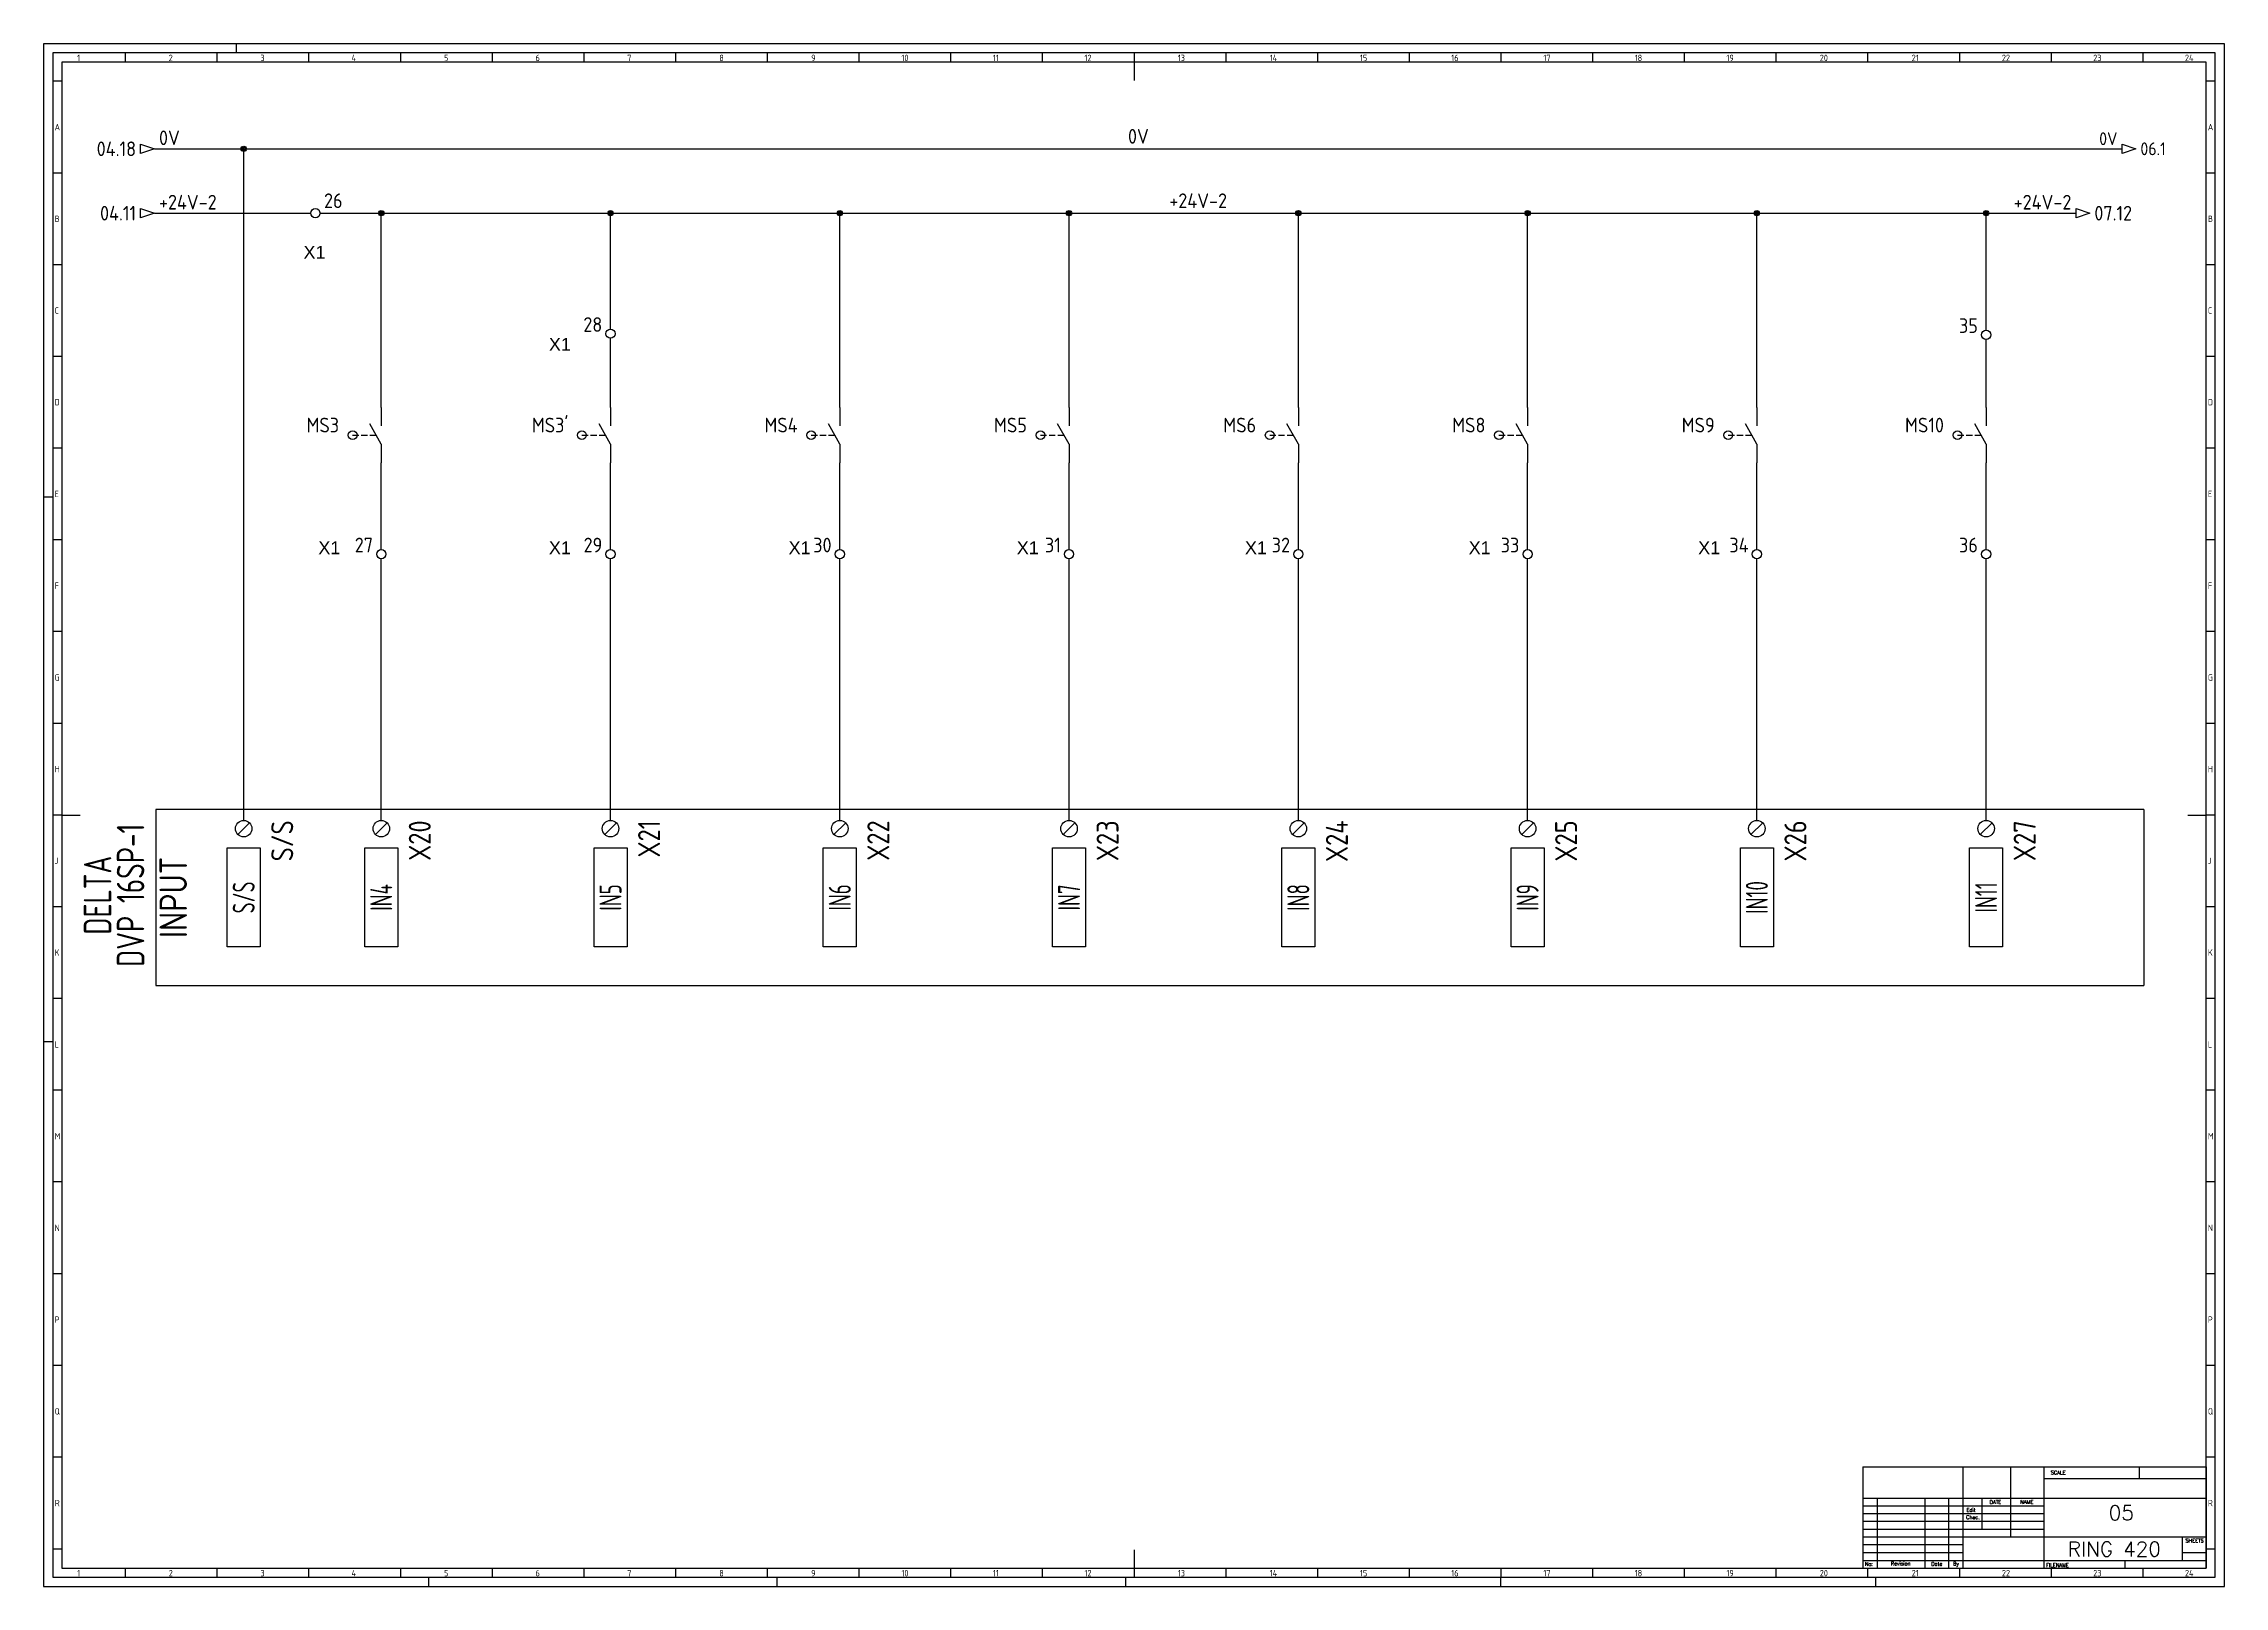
# Model space of a CAD drawing. Header units: millimetres. Extents: x 0 to 1189, y 5 to 846.
import ezdxf
from ezdxf.enums import TextEntityAlignment as Align

# ---------------------------------------------------------------- set-up
doc = ezdxf.new("R2010")
doc.units = ezdxf.units.MM
doc.header["$LTSCALE"] = 12
for name, color, linetype in [('025', 1, 'Continuous'), ('035', 5, 'Continuous'), ('07', 7, 'Continuous'), ('MISC', 2, 'Continuous'), ('RED_2.5mm^2', 1, 'Continuous'), ('SYMS', 7, 'Continuous'), ('TAGS', 51, 'Continuous'), ('TERMS', 4, 'Continuous'), ('WIRENO', 70, 'Continuous'), ('WIREREF', 61, 'Continuous'), ('WIREREF_DEST', 61, 'Continuous'), ('XREF', 7, 'Continuous')]:
    doc.layers.add(name, color=color, linetype=linetype)
doc.styles.add('ISO Proportional', font='isocp.shx')
doc.styles.add('WD', font='romans.shx')
doc.styles.add('WD_IEC', font='ISOCP2.shx', dxfattribs={"width": 0.9, "height": 4})

# ---------------------------------------------------------------- blocks, each defined once
blk = doc.blocks.new('IEC_border_a0')
at = {"layer": '035', "color": 0}
for p, q in [((0, 841), (0, 0)), ((1189, 841), (0, 841)), ((44.5, 836), (44.5, 831)), ((94.5, 836), (94.5, 831)), ((105, 841), (105, 836)), ((144.5, 836), (144.5, 831)), ((194.5, 836), (194.5, 831)), ((244.5, 836), (244.5, 831)), ((294.5, 836), (294.5, 831)), ((344.5, 836), (344.5, 831)), ((394.5, 836), (394.5, 831)), ((444.5, 836), (444.5, 831)), ((494.5, 836), (494.5, 831)), ((544.5, 836), (544.5, 831)), ((594.5, 836), (594.5, 831)), ((644.5, 836), (644.5, 831)), ((694.5, 836), (694.5, 831)), ((744.5, 836), (744.5, 831)), ((794.5, 836), (794.5, 831)), ((844.5, 836), (844.5, 831)), ((894.5, 836), (894.5, 831)), ((944.5, 836), (944.5, 831)), ((994.5, 836), (994.5, 831)), ((1044.5, 836), (1044.5, 831)), ((1094.5, 836), (1094.5, 831)), ((1144.5, 836), (1144.5, 831)), ((1189, 0), (1189, 841)), ((10, 820.5), (5, 820.5)), ((1184, 820.5), (1179, 820.5)), ((10, 770.5), (5, 770.5)), ((1184, 770.5), (1179, 770.5)), ((10, 720.5), (5, 720.5)), ((1184, 720.5), (1179, 720.5)), ((10, 670.5), (5, 670.5)), ((1184, 670.5), (1179, 670.5)), ((10, 620.5), (5, 620.5)), ((1184, 620.5), (1179, 620.5)), ((0, 594), (5, 594)), ((10, 570.5), (5, 570.5)), ((1184, 570.5), (1179, 570.5)), ((10, 520.5), (5, 520.5)), ((1184, 520.5), (1179, 520.5)), ((10, 470.5), (5, 470.5)), ((1184, 470.5), (1179, 470.5)), ((10, 420.5), (5, 420.5)), ((1184, 420.5), (1179, 420.5)), ((1184, 420.5), (1179, 420.5)), ((10, 370.5), (5, 370.5)), ((1184, 370.5), (1179, 370.5)), ((10, 320.5), (5, 320.5)), ((1184, 320.5), (1179, 320.5)), ((0, 297), (5, 297)), ((10, 270.5), (5, 270.5)), ((1184, 270.5), (1179, 270.5)), ((1184, 270.5), (1179, 270.5)), ((10, 220.5), (5, 220.5)), ((1184, 220.5), (1179, 220.5)), ((10, 170.5), (5, 170.5)), ((1184, 170.5), (1179, 170.5)), ((10, 120.5), (5, 120.5)), ((1184, 120.5), (1179, 120.5)), ((10, 70.5), (5, 70.5)), ((1184, 70.5), (1179, 70.5)), ((10, 20.4), (5.1, 20.4)), ((1184, 20.4), (1179, 20.4)), ((0, 0), (1189, 0)), ((44.5, 10), (44.5, 5)), ((94.5, 10), (94.5, 5)), ((144.5, 10), (144.5, 5)), ((194.5, 10), (194.5, 5)), ((210, 0), (210, 5)), ((244.5, 10), (244.5, 5)), ((294.5, 10), (294.5, 5)), ((344.5, 10), (344.5, 5)), ((394.5, 10), (394.5, 5)), ((400, 0), (400, 5)), ((444.5, 10), (444.5, 5)), ((494.5, 10), (494.5, 5)), ((544.5, 10), (544.5, 5)), ((590, 0), (590, 5)), ((594.5, 10), (594.5, 5)), ((644.5, 10), (644.5, 5)), ((694.5, 10), (694.5, 5)), ((744.5, 10), (744.5, 5)), ((744.5, 10), (744.5, 5)), ((794.5, 10), (794.5, 5)), ((794.5, 0), (794.5, 5)), ((844.5, 10), (844.5, 5)), ((894.5, 10), (894.5, 5)), ((944.5, 10), (944.5, 5)), ((994.5, 10), (994.5, 5)), ((999, 0), (999, 5)), ((1044.5, 10), (1044.5, 5)), ((1094.5, 10), (1094.5, 5)), ((1144.5, 10), (1144.5, 5))]:
    blk.add_line(p, q, dxfattribs=at)
blk.add_lwpolyline([(10, 10), (1179, 10), (1179, 831), (10, 831)], close=True, dxfattribs=at)
at = {"layer": '07', "color": 0}
for p, q in [((594.5, 831), (594.5, 821)), ((10, 420.5), (20, 420.5)), ((1169, 420.5), (1179, 420.5)), ((594.5, 20), (594.5, 10))]:
    blk.add_line(p, q, dxfattribs=at)
blk.add_lwpolyline([(5, 5), (1184, 5), (1184, 836), (5, 836)], close=True, dxfattribs=at)
at = {"layer": '035', "color": 0, "style": 'ISO Proportional'}
for s, p in [('1', (18.3, 831.5)), ('2', (68.2, 831.5)), ('3', (118.2, 831.5)), ('4', (167.9, 831.5)), ('5', (218.3, 831.5)), ('6', (268.2, 831.5)), ('7', (318.2, 831.5)), ('8', (368.4, 831.5)), ('9', (418.5, 831.5)), ('10', (467.7, 831.5)), ('11', (517.5, 831.5)), ('12', (567.5, 831.5)), ('13', (618.4, 831.5)), ('14', (668.5, 831.5)), ('15', (717.7, 831.5)), ('16', (767.5, 831.5)), ('17', (817.7, 831.5)), ('18', (867.5, 831.5)), ('19', (917.5, 831.5)), ('20', (968.4, 831.5)), ('21', (1018.5, 831.5)), ('22', (1067.7, 831.5)), ('23', (1117.5, 831.5)), ('24', (1167.5, 831.5)), ('A', (6, 793.8)), ('A', (1180, 793.8)), ('B', (6, 743.8)), ('B', (1180, 743.8)), ('C', (6, 693.8)), ('C', (1180, 693.8)), ('D', (6, 643.8)), ('D', (1180, 643.8)), ('E', (6, 593.8)), ('E', (1180, 593.8)), ('F', (6, 543.8)), ('F', (1180, 543.8)), ('G', (6, 493.8)), ('G', (1180, 493.8)), ('H', (6, 443.8)), ('H', (1180, 443.8)), ('J', (6, 393.8)), ('J', (1180, 393.8)), ('K', (6, 343.8)), ('K', (1180, 343.8)), ('L', (6, 293.7)), ('L', (1180, 293.7)), ('M', (6, 243.7)), ('M', (1180, 243.7)), ('N', (6, 193.7)), ('N', (1180, 193.7)), ('P', (6, 143.7)), ('P', (1180, 143.7)), ('Q', (6, 93.7)), ('Q', (1180, 93.7)), ('R', (6.1, 43.7)), ('R', (1180, 43.7)), ('1', (18.3, 5.5)), ('2', (68.2, 5.5)), ('3', (118.2, 5.5)), ('4', (167.9, 5.5)), ('5', (218.3, 5.5)), ('6', (268.2, 5.5)), ('7', (318.2, 5.5)), ('8', (368.4, 5.5)), ('9', (418.5, 5.5)), ('10', (467.7, 5.5)), ('11', (517.5, 5.5)), ('12', (567.5, 5.5)), ('13', (618.4, 5.5)), ('14', (668.5, 5.5)), ('15', (717.7, 5.5)), ('16', (767.5, 5.5)), ('17', (817.7, 5.5)), ('18', (867.5, 5.5)), ('19', (917.5, 5.5)), ('20', (968.4, 5.5)), ('21', (1018.5, 5.5)), ('22', (1067.7, 5.5)), ('23', (1117.5, 5.5)), ('24', (1167.5, 5.5))]:
    blk.add_text(s, height=3.5, dxfattribs=at).set_placement(p)
blk = doc.blocks.new('IEC_tblock_a0')
at = {"layer": '035'}
for p, q in [((-106.6, 55.2), (-106.6, 17)), ((-88.4, 48.9), (0, 48.9)), ((-36.4, 55.2), (-36.4, 48.9)), ((-179.4, 38.2), (-179.4, 0)), ((-153.4, 38.2), (-153.4, 0)), ((-140.4, 38.2), (-140.4, 0)), ((-122.2, 38.2), (-122.2, 21.2)), ((-187.2, 34), (-88.4, 34)), ((-187.2, 29.8), (-88.4, 29.8)), ((-187.2, 25.5), (-88.4, 25.5)), ((-187.2, 21.2), (-88.4, 21.2)), ((-187.2, 17), (-132.6, 17)), ((-187.2, 12.8), (-132.6, 12.8)), ((-187.2, 8.5), (-132.6, 8.5)), ((-187.2, 4.2), (0, 4.2)), ((-44.2, 4.2), (-44.2, 0)), ((-13, 8.5), (0, 8.5))]:
    blk.add_line(p, q, dxfattribs=at)
at = {"layer": '07'}
for p, q in [((-187.2, 55.2), (0, 55.2)), ((-187.2, 55.2), (-187.2, 0)), ((-132.6, 55.2), (-132.6, 0)), ((-88.4, 55.2), (-88.4, 0)), ((0, 55.2), (0, 0)), ((-187.2, 38.2), (0, 38.2)), ((-132.6, 17), (0, 17)), ((-13, 17), (-13, 4.2)), ((-187.2, 0), (0, 0))]:
    blk.add_line(p, q, dxfattribs=at)
at = {"style": 'WD'}
for tag, p in [('SCALE', (-69.9, 51.1)), ('SH', (-8.7, 10.1)), ('FILENAME', (-68.1, 0.8))]:
    blk.add_attdef(tag, p, '', height=2, dxfattribs=at)
for tag, height, p in [('CKDATE', 2, (-114.9, 26.6)), ('EDDATE', 2, (-115, 30.8)), ('EDBY', 2, (-98, 30.9)), ('CKBY', 2, (-97.9, 26.3)), ('PROJDESC', 5, (-45.9, 29.2)), ('DWGDESC', 5, (-44.9, 19.7)), ('DWGNO', 3.5, (-48.5, 9.5))]:
    blk.add_attdef(tag, text='', height=height, dxfattribs=at).set_placement(p, align=Align.CENTER)
at = {"style": 'WD', "flags": 1}
blk.add_attdef('WD_TB', (-120.9, 11.9), '', height=2, dxfattribs=at)
at = {"layer": '025', "style": 'WD'}
for s, p in [('SCALE', (-80.6, 51.1)), ('NAME', (-97.7, 35.1)), ('No:', (-183.8, 1.2)), ('Revision', (-166.5, 1.5)), ('Date', (-146.8, 1.3)), ('By', (-136.3, 1.4))]:
    blk.add_text(s, height=2, dxfattribs=at).set_placement(p, align=Align.CENTER)
for s, p in [('DATE', (-118, 35)), ('Chec.', (-130.8, 26.7)), ('Edit', (-130.6, 30.7)), ('SHEETS', (-11.2, 14)), ('FILENAME', (-87.2, 0.6))]:
    blk.add_text(s, height=2, dxfattribs=at).set_placement(p)
blk = doc.blocks.new('PLCIO_F85')
blk.add_line((1036, 48), (1036, -48))
at = {"layer": 'SYMS'}
for p, q in [((-48, 48), (-48, -48)), ((1036, 48), (-48, 48)), ((-3.2, 34.3), (3.2, 40.7)), ((71.8, 34.3), (78.2, 40.7)), ((196.8, 34.3), (203.2, 40.7)), ((321.8, 34.3), (328.2, 40.7)), ((446.8, 34.3), (453.2, 40.7)), ((571.8, 34.3), (578.2, 40.7)), ((696.8, 34.3), (703.2, 40.7)), ((821.8, 34.3), (828.2, 40.7)), ((946.8, 34.3), (953.2, 40.7)), ((-9, -27), (-9, 27)), ((-9, 27), (9, 27)), ((9, 27), (9, -27)), ((66, -27), (66, 27)), ((66, 27), (84, 27)), ((84, 27), (84, -27)), ((191, -27), (191, 27)), ((191, 27), (209, 27)), ((209, 27), (209, -27)), ((316, -27), (316, 27)), ((316, 27), (334, 27)), ((334, 27), (334, -27)), ((441, -27), (441, 27)), ((441, 27), (459, 27)), ((459, 27), (459, -27)), ((566, -27), (566, 27)), ((566, 27), (584, 27)), ((584, 27), (584, -27)), ((691, -27), (691, 27)), ((691, 27), (709, 27)), ((709, 27), (709, -27)), ((816, -27), (816, 27)), ((816, 27), (834, 27)), ((834, 27), (834, -27)), ((941, -27), (941, 27)), ((941, 27), (959, 27)), ((959, 27), (959, -27)), ((9, -27), (-9, -27)), ((84, -27), (66, -27)), ((209, -27), (191, -27)), ((334, -27), (316, -27)), ((459, -27), (441, -27)), ((584, -27), (566, -27)), ((709, -27), (691, -27)), ((834, -27), (816, -27)), ((959, -27), (941, -27)), ((-48, -48), (1036, -48))]:
    blk.add_line(p, q, dxfattribs=at)
for centre in [(0, 37.5), (75, 37.5), (200, 37.5), (325, 37.5), (450, 37.5), (575, 37.5), (700, 37.5), (825, 37.5), (950, 37.5)]:
    blk.add_circle(centre, 4.5, dxfattribs=at)
at = {"layer": 'SYMS', "style": 'WD_IEC', "width": 0.9}
for tag, p in [('TERMDESC01', (6.2, 60)), ('TERMDESC02', (81.2, 60)), ('TERMDESC03', (206.2, 60)), ('TERMDESC04', (331.2, 60)), ('TERMDESC05', (456.2, 60)), ('TERMDESC06', (581.2, 60)), ('TERMDESC07', (706.2, 60)), ('TERMDESC08', (831.2, 60)), ('TERMDESC09', (956.2, 60))]:
    blk.add_attdef(tag, text='', height=12, rotation=90, dxfattribs=at).set_placement(p, align=Align.TOP_LEFT)
at = {"layer": 'SYMS', "style": 'WD_IEC', "width": 0.9, "flags": 1}
for tag, p in [('X2TERM01', (0, 42)), ('X2TERM02', (75, 42)), ('X2TERM03', (200, 42)), ('X2TERM04', (325, 42)), ('X2TERM05', (450, 42)), ('X2TERM06', (575, 42)), ('X2TERM07', (700, 42)), ('X2TERM08', (825, 42)), ('X2TERM09', (950, 42))]:
    blk.add_attdef(tag, text='', height=1.92, rotation=90, dxfattribs=at).set_placement(p, align=Align.RIGHT)
at = {"layer": 'SYMS', "style": 'WD_IEC', "width": 0.9}
for tag, p in [('TERM01', (15, 42)), ('TERM02', (90, 42)), ('TERM03', (215, 42)), ('TERM04', (340, 42)), ('TERM05', (465, 42)), ('TERM06', (590, 42)), ('TERM07', (715, 42)), ('TERM08', (840, 42)), ('TERM09', (965, 42))]:
    blk.add_attdef(tag, text='', height=12, rotation=90, dxfattribs=at).set_placement(p, align=Align.TOP_RIGHT)
at = {"layer": 'SYMS', "style": 'WD_IEC'}
for tag, width, p in [('INST', 0.8, (-159, 0)), ('MFG', 0.8, (-123, 0)), ('CAT', 0.8, (-105, 0)), ('LINE1', 0.9, (-87, 0)), ('LINE2', 0.9, (-69, 0)), ('DESC', 0.9, (-50.8, 0)), ('TAG', 0.9, (-30.9, 0)), ('LOC', 0.8, (-141, 0))]:
    blk.add_attdef(tag, text='', height=15, rotation=90, dxfattribs=dict(at, width=width)).set_placement(p, align=Align.CENTER)
at = {"layer": 'SYMS', "style": 'WD_IEC', "width": 0.7}
for tag, p in [('TAGA01', (0, 0)), ('TAGA02', (75, 0)), ('TAGA03', (200, 0)), ('TAGA04', (325, 0)), ('TAGA05', (450, 0)), ('TAGA06', (575, 0)), ('TAGA07', (700, 0)), ('TAGA08', (825, 0)), ('TAGA09', (950, 0))]:
    blk.add_attdef(tag, text='', height=12, rotation=90, dxfattribs=at).set_placement(p, align=Align.MIDDLE_CENTER)
at = {"layer": 'SYMS', "linetype": 'Continuous', "style": 'WD_IEC', "width": 0.9, "flags": 9}
blk.add_attdef('ASSYCODE', text='', height=1.92, rotation=90, dxfattribs=at).set_placement((-102.9, -22.1), align=Align.CENTER)
at = {"layer": 'SYMS', "style": 'WD_IEC', "width": 0.9}
for tag, p in [('DESCA01', (-9, -111)), ('DESCB01', (9, -111)), ('DESCC01', (27, -111)), ('DESCD01', (45, -111)), ('DESCE01', (63, -111)), ('DESCA02', (66, -111)), ('DESCB02', (84, -111)), ('DESCC02', (102, -111)), ('DESCD02', (120, -111)), ('DESCE02', (138, -111)), ('DESCA03', (191, -111)), ('DESCB03', (209, -111)), ('DESCC03', (227, -111)), ('DESCD03', (245, -111)), ('DESCE03', (263, -111)), ('DESCA04', (316, -111)), ('DESCB04', (334, -111)), ('DESCC04', (352, -111)), ('DESCD04', (370, -111)), ('DESCE04', (388, -111)), ('DESCA05', (441, -111)), ('DESCB05', (459, -111)), ('DESCC05', (477, -111)), ('DESCD05', (495, -111)), ('DESCE05', (513, -111)), ('DESCA06', (566, -111)), ('DESCB06', (584, -111)), ('DESCC06', (602, -111)), ('DESCD06', (620, -111)), ('DESCE06', (638, -111)), ('DESCA07', (691, -111)), ('DESCB07', (709, -111)), ('DESCC07', (727, -111)), ('DESCD07', (745, -111)), ('DESCE07', (763, -111)), ('DESCA08', (816, -111)), ('DESCB08', (834, -111)), ('DESCC08', (852, -111)), ('DESCD08', (870, -111)), ('DESCE08', (888, -111)), ('DESCA09', (941, -111)), ('DESCB09', (959, -111)), ('DESCC09', (977, -111)), ('DESCD09', (995, -111)), ('DESCE09', (1013, -111))]:
    blk.add_attdef(tag, text='', height=15, rotation=90, dxfattribs=at).set_placement(p, align=Align.RIGHT)
blk = doc.blocks.new('WDDOT')
for radius in [0.72, 0.449, 0.223]:
    blk.add_circle((0, 0), radius)
blk = doc.blocks.new('VLS11C')
for p, q in [((0, 7.5), (0, 2.5)), ((-7.8, 0), (-6.11, 0)), ((-7.8, 0), (-6.11, 0)), ((-5.44, 0), (-3.75, 0)), ((-5.44, 0), (-3.75, 0)), ((0, -2.5), (-3.12, 3.12)), ((-3.08, 0), (-1.39, 0)), ((-3.08, 0), (-1.39, 0)), ((0, -2.5), (0, -7.5))]:
    blk.add_line(p, q)
at = {"linetype": 'Continuous'}
blk.add_circle((-7.8, 0), 1.2, dxfattribs=at)
at = {"style": 'WD_IEC'}
for tag, p in [('INST', (-11.5, 6.75)), ('LOC', (-11.5, 3.75)), ('TAG1', (-11.5, 0.75)), ('DESC1', (-11.5, -6.75)), ('XREF', (-11.5, -3.75)), ('DESC3', (-11.5, -12.75)), ('DESC2', (-11.5, -9.75))]:
    blk.add_attdef(tag, text='', height=2.5, dxfattribs=at).set_placement(p, align=Align.RIGHT)
blk.add_attdef('TERM01', text='', height=2, rotation=90, dxfattribs=at).set_placement((-1, 7.5), align=Align.RIGHT)
at = {"style": 'WD_IEC', "flags": 1}
for tag, p, height in [('X2TERM01', (0, 7.5), 0.32), ('MFG', (2.75, 6.5), 1.5), ('X1LINK', (0, 0), 0.32), ('CAT', (2.75, 4), 1.5), ('ASSYCODE', (1, -4), 1), ('FAMILY', (1, -5.5), 1), ('CONTACT', (1.07, -1.4), 1), ('COMMON', (2.32, -2.65), 1), ('X8TERM02', (0, -7.5), 0.32), ('CATDESC', (1, -7), 1)]:
    blk.add_attdef(tag, p, '', height=height, dxfattribs=at)
at = {"style": 'WD_IEC'}
blk.add_attdef('TERM02', (-1, -7.5), '', height=2, rotation=90, dxfattribs=at)
at = {"lineweight": 15, "style": 'WD_IEC'}
blk.add_attdef('WDTAGALT', text='', height=2.5, dxfattribs=at).set_placement((-11.5, -15.75), align=Align.RIGHT)
blk = doc.blocks.new('HA1D3')
blk.add_lwpolyline([(0, 0), (-3.75, -1.25), (-3.75, 1.25)], close=True)
at = {"style": 'WD_IEC'}
blk.add_attdef('XREF', text='', height=2.5, dxfattribs=at).set_placement((-5, 0), align=Align.MIDDLE_RIGHT)
at = {"style": 'WD_IEC', "flags": 1}
blk.add_attdef('SIGCODE', text='', height=1, dxfattribs=at).set_placement((-2.5, 1.8), align=Align.RIGHT)
at = {"style": 'WD_IEC'}
for tag, p, height, flags in [('X1TERM01', (0, 0), 0.32, 1), ('WIRENO', (1.25, 1), 2.5, 8)]:
    blk.add_attdef(tag, p, '', height=height, dxfattribs=dict(at, flags=flags))
blk.add_attdef('DESC1', text='', height=2.5, dxfattribs=at).set_placement((1.25, -1), align=Align.TOP_LEFT)
blk = doc.blocks.new('WD_WNH')
at = {"linetype": 'Continuous', "style": 'WD_IEC', "width": 0.8}
blk.add_attdef('WIRENO', text='', height=2.5, dxfattribs=at).set_placement((0, 0.75), align=Align.CENTER)
at = {"style": 'WD_IEC', "flags": 1}
for tag, p in [('W08USER', (0, 0.375)), ('W04USER', (0, 0.875)), ('W05USER', (0, 0.75)), ('W09USER', (0, 0.25)), ('W03USER', (0, 1)), ('W06USER', (0, 0.625)), ('W07USER', (0, 0.5)), ('W02USER', (0, 1.125)), ('W01USER', (0, 1.25)), ('W10USER', (0, 0.125))]:
    blk.add_attdef(tag, text='', height=0.08, dxfattribs=at).set_placement(p, align=Align.CENTER)
blk = doc.blocks.new('HA1S1')
blk.add_lwpolyline([(0, 1.25), (3.75, 0), (0, -1.25)], close=True)
at = {"style": 'WD_IEC'}
for tag, height, flags, p in [('WIRENO', 2.5, 8, (-1.25, 1)), ('SIGCODE', 1, 1, (5, 1.8))]:
    blk.add_attdef(tag, text='', height=height, dxfattribs=dict(at, flags=flags)).set_placement(p, align=Align.RIGHT)
at = {"style": 'WD_IEC', "flags": 1}
blk.add_attdef('X4TERM01', (0, 0), '', height=0.32, dxfattribs=at)
at = {"style": 'WD_IEC'}
blk.add_attdef('XREF', text='', height=2.5, dxfattribs=at).set_placement((5, 0), align=Align.MIDDLE_LEFT)
blk.add_attdef('DESC1', text='', height=2.5, dxfattribs=at).set_placement((-1.25, -1), align=Align.TOP_RIGHT)
blk = doc.blocks.new('VT0002')
blk.add_circle((0, 0), 1.25)
at = {"style": 'WD_IEC'}
for tag, p in [('INST', (-2.25, 6.5)), ('LOC', (-2.25, 3.5)), ('DESC1', (-2.25, -6.25)), ('DESC3', (-2.25, -12.25)), ('DESC2', (-2.25, -9.25))]:
    blk.add_attdef(tag, text='', height=2.5, dxfattribs=at).set_placement(p, align=Align.RIGHT)
at = {"style": 'WD_IEC', "flags": 1}
for tag, p, height in [('ASSYCODE', (2.75, 10.75), 1), ('CATDESC', (2.75, 9.25), 1), ('MFG', (2.75, 7.25), 1.5), ('CAT', (2.75, 4.75), 1.5), ('X4PIN01', (-1.25, 1), 0.25), ('X4TERM01', (-1.25, 0), 0.25), ('X4TERMDESC01', (-1.25, 0.5), 0.4), ('STRIPSEQ', (0, 0), 0.025), ('X2PIN01', (0, 2.25), 0.25), ('X2TERM01', (0, 1.25), 0.25), ('X8PIN01', (0, -0.25), 0.25), ('X2TERMDESC01', (0, 1.75), 0.4), ('X1PIN01', (1.25, 1), 0.25), ('X1TERM01', (1.25, 0), 0.25), ('X1TERMDESC01', (1.25, 0.5), 0.4), ('LINKTERM', (0, -0.04), 0.025), ('X8TERM01', (0, -1.25), 0.25), ('X8TERMDESC01', (0, -0.75), 0.4)]:
    blk.add_attdef(tag, p, '', height=height, dxfattribs=at)
at = {"style": 'WD_IEC', "flags": 8}
for tag, height, p in [('TAGSTRIP', 2.5, (-2.25, 0.5)), ('TERM01', 2, (-2.25, -3.25))]:
    blk.add_attdef(tag, text='', height=height, dxfattribs=at).set_placement(p, align=Align.RIGHT)
blk = doc.blocks.new('HT0002')
blk.add_circle((0, 0), 1.25)
at = {"style": 'WD_IEC'}
for tag, p in [('INST', (-2.25, 6.5)), ('LOC', (-2.25, 3.5)), ('DESC1', (-2.25, -6.25)), ('DESC3', (-2.25, -12.25)), ('DESC2', (-2.25, -9.25))]:
    blk.add_attdef(tag, text='', height=2.5, dxfattribs=at).set_placement(p, align=Align.RIGHT)
at = {"style": 'WD_IEC', "flags": 1}
for tag, p, height in [('ASSYCODE', (2.75, 10.75), 1), ('CATDESC', (2.75, 9.25), 1), ('MFG', (2.75, 7.25), 1.5), ('CAT', (2.75, 4.75), 1.5), ('X4PIN01', (-1.25, 1), 0.25), ('X4TERM01', (-1.25, 0), 0.25), ('X4TERMDESC01', (-1.25, 0.5), 0.4), ('STRIPSEQ', (0, 0), 0.025), ('X2PIN01', (0, 2.25), 0.25), ('X2TERM01', (0, 1.25), 0.25), ('X8PIN01', (0, -0.25), 0.25), ('X2TERMDESC01', (0, 1.75), 0.4), ('X1PIN01', (1.25, 1), 0.25), ('X1TERM01', (1.25, 0), 0.25), ('X1TERMDESC01', (1.25, 0.5), 0.4), ('LINKTERM', (0, -0.04), 0.025), ('X8TERM01', (0, -1.25), 0.25), ('X8TERMDESC01', (0, -0.75), 0.4)]:
    blk.add_attdef(tag, p, '', height=height, dxfattribs=at)
at = {"style": 'WD_IEC', "flags": 8}
for tag, height, p in [('TAGSTRIP', 2.5, (-2.25, 0.5)), ('TERM01', 2, (-2.25, -3.25))]:
    blk.add_attdef(tag, text='', height=height, dxfattribs=at).set_placement(p, align=Align.RIGHT)

msp = doc.modelspace()

# ---------------------------------------------------------------- linework, layer by layer
at = {"layer": 'RED_2.5mm^2'}
for p, q in [((60.4, 788.6), (1133.2, 788.6)), ((109.1, 422.5), (109.1, 788.6)), ((60.4, 753.5), (145.7, 753.5)), ((150.7, 753.5), (1108.1, 753.5)), ((184.1, 647.5), (184.1, 753.5)), ((309.1, 690.3), (309.1, 753.5)), ((434.1, 647.5), (434.1, 753.5)), ((559.1, 647.5), (559.1, 753.5)), ((684.1, 647.5), (684.1, 753.5)), ((809.1, 647.5), (809.1, 753.5)), ((934.1, 647.5), (934.1, 753.5)), ((1059.1, 689.7), (1059.1, 753.5)), ((309.1, 647.5), (309.1, 685.3)), ((1059.1, 647.5), (1059.1, 684.7)), ((184.1, 570.1), (184.1, 617.5)), ((309.1, 570.1), (309.1, 617.5)), ((434.1, 570.1), (434.1, 617.5)), ((559.1, 570.1), (559.1, 617.5)), ((684.1, 570.1), (684.1, 617.5)), ((809.1, 570.1), (809.1, 617.5)), ((934.1, 570.1), (934.1, 617.5)), ((1059.1, 570.1), (1059.1, 617.5)), ((184.1, 422.5), (184.1, 565.1)), ((309.1, 422.5), (309.1, 565.1)), ((434.1, 422.5), (434.1, 565.1)), ((559.1, 422.5), (559.1, 565.1)), ((684.1, 422.5), (684.1, 565.1)), ((809.1, 422.5), (809.1, 565.1)), ((934.1, 422.5), (934.1, 565.1)), ((1059.1, 422.5), (1059.1, 565.1))]:
    msp.add_line(p, q, dxfattribs=at)

# ---------------------------------------------------------------- block references
msp.add_blockref('IEC_border_a0', (0, 4.9))
ref = msp.add_blockref('IEC_tblock_a0', (1179, 14.9))
ref.add_attrib('DWGDESC', 'RING 420', dxfattribs={"height": 8, "style": 'WD'}).set_placement((1129, 21.3), align=Align.CENTER)
ref.add_attrib('PROJDESC', '05', dxfattribs={"height": 8, "style": 'WD'}).set_placement((1132.8, 41.1), align=Align.CENTER)
at = {"layer": 'SYMS'}
ref = msp.add_blockref('HA1D3', (60.4, 788.6), dxfattribs=dict(at, xscale=2, yscale=2, zscale=2))
ref.add_attrib('XREF', '04.18', dxfattribs={"layer": 'XREF', "height": 8, "style": 'WD_IEC'}).set_placement((50.4, 788.6), align=Align.MIDDLE_RIGHT)
ref.add_attrib('WIRENO', '0V', (62.9, 790.6), dxfattribs={"layer": 'WIREREF_DEST', "height": 8, "style": 'WD_IEC', "flags": 8})
ref = msp.add_blockref('HA1S1', (1133.2, 788.6), dxfattribs=dict(at, xscale=2, yscale=2, zscale=2))
ref.add_attrib('XREF', '06.1', dxfattribs={"layer": 'XREF', "height": 7, "style": 'WD_IEC'}).set_placement((1143.2, 788.6), align=Align.MIDDLE_LEFT)
ref.add_attrib('WIRENO', '0V', dxfattribs={"layer": 'WIREREF', "height": 7, "style": 'WD_IEC', "flags": 8}).set_placement((1130.7, 790.6), align=Align.RIGHT)
at = {"layer": 'SYMS', "xscale": 2, "yscale": 2, "zscale": 2}
for p in [(109.1, 788.6), (184.1, 753.5), (309.1, 753.5), (434.1, 753.5), (559.1, 753.5), (684.1, 753.5), (809.1, 753.5), (934.1, 753.5), (1059.1, 753.5)]:
    msp.add_blockref('WDDOT', p, dxfattribs=at)
at = {"layer": 'SYMS'}
ref = msp.add_blockref('HA1D3', (60.4, 753.5), dxfattribs=dict(at, xscale=2, yscale=2, zscale=2))
ref.add_attrib('XREF', '04.11', dxfattribs={"layer": 'XREF', "height": 8, "style": 'WD_IEC'}).set_placement((50.4, 753.5), align=Align.MIDDLE_RIGHT)
ref.add_attrib('WIRENO', '+24V-2', (62.9, 755.5), dxfattribs={"layer": 'WIREREF_DEST', "height": 8, "style": 'WD_IEC', "flags": 8})
ref = msp.add_blockref('HT0002', (148.2, 753.5), dxfattribs=dict(at, xscale=2, yscale=2, zscale=2))
ref.add_attrib('TAGSTRIP', '26', dxfattribs={"layer": 'TAGS', "height": 8, "style": 'WD_IEC', "flags": 8}).set_placement((163, 756.3), align=Align.RIGHT)
ref = msp.add_blockref('HA1S1', (1108.1, 753.5), dxfattribs=dict(at, xscale=2, yscale=2, zscale=2))
ref.add_attrib('XREF', '07.12', dxfattribs={"layer": 'XREF', "height": 8, "style": 'WD_IEC'}).set_placement((1118.1, 753.5), align=Align.MIDDLE_LEFT)
ref.add_attrib('WIRENO', '+24V-2', dxfattribs={"layer": 'WIREREF', "height": 8, "style": 'WD_IEC', "flags": 8}).set_placement((1105.6, 755.5), align=Align.RIGHT)
ref = msp.add_blockref('VT0002', (309.1, 687.8), dxfattribs=dict(at, xscale=2, yscale=2, zscale=2))
ref.add_attrib('TAGSTRIP', '28', dxfattribs={"layer": 'TAGS', "height": 8, "style": 'WD_IEC', "flags": 8}).set_placement((304.6, 688.8), align=Align.RIGHT)
ref = msp.add_blockref('VT0002', (1059.1, 687.2), dxfattribs=dict(at, xscale=2, yscale=2, zscale=2))
ref.add_attrib('TAGSTRIP', '35', dxfattribs={"layer": 'TAGS', "height": 8, "style": 'WD_IEC', "flags": 8}).set_placement((1054.6, 688.2), align=Align.RIGHT)
ref = msp.add_blockref('VLS11C', (184.1, 632.5), dxfattribs=dict(at, xscale=2, yscale=2, zscale=2))
ref.add_attrib('TAG1', 'MS3', dxfattribs={"layer": 'TAGS', "height": 8, "style": 'WD_IEC'}).set_placement((161.1, 634), align=Align.RIGHT)
ref = msp.add_blockref('VLS11C', (309.1, 632.5), dxfattribs=dict(at, xscale=2, yscale=2, zscale=2))
ref.add_attrib('TAG1', "MS3'", dxfattribs={"layer": 'TAGS', "height": 8, "style": 'WD_IEC'}).set_placement((286.1, 634), align=Align.RIGHT)
ref = msp.add_blockref('VLS11C', (434.1, 632.5), dxfattribs=dict(at, xscale=2, yscale=2, zscale=2))
ref.add_attrib('TAG1', 'MS4', dxfattribs={"layer": 'TAGS', "height": 8, "style": 'WD_IEC'}).set_placement((411.1, 634), align=Align.RIGHT)
ref = msp.add_blockref('VLS11C', (559.1, 632.5), dxfattribs=dict(at, xscale=2, yscale=2, zscale=2))
ref.add_attrib('TAG1', 'MS5', dxfattribs={"layer": 'TAGS', "height": 8, "style": 'WD_IEC'}).set_placement((536.1, 634), align=Align.RIGHT)
ref = msp.add_blockref('VLS11C', (684.1, 632.5), dxfattribs=dict(at, xscale=2, yscale=2, zscale=2))
ref.add_attrib('TAG1', 'MS6', dxfattribs={"layer": 'TAGS', "height": 8, "style": 'WD_IEC'}).set_placement((661.1, 634), align=Align.RIGHT)
ref = msp.add_blockref('VLS11C', (809.1, 632.5), dxfattribs=dict(at, xscale=2, yscale=2, zscale=2))
ref.add_attrib('TAG1', 'MS8', dxfattribs={"layer": 'TAGS', "height": 8, "style": 'WD_IEC'}).set_placement((786.1, 634), align=Align.RIGHT)
ref = msp.add_blockref('VLS11C', (934.1, 632.5), dxfattribs=dict(at, xscale=2, yscale=2, zscale=2))
ref.add_attrib('TAG1', 'MS9', dxfattribs={"layer": 'TAGS', "height": 8, "style": 'WD_IEC'}).set_placement((911.1, 634), align=Align.RIGHT)
ref = msp.add_blockref('VLS11C', (1059.1, 632.5), dxfattribs=dict(at, xscale=2, yscale=2, zscale=2))
ref.add_attrib('TAG1', 'MS10', dxfattribs={"layer": 'TAGS', "height": 8, "style": 'WD_IEC'}).set_placement((1036.1, 634), align=Align.RIGHT)
ref = msp.add_blockref('VT0002', (184.1, 567.6), dxfattribs=dict(at, xscale=2, yscale=2, zscale=2))
ref.add_attrib('TAGSTRIP', '27', dxfattribs={"layer": 'TAGS', "height": 8, "style": 'WD_IEC', "flags": 8}).set_placement((179.6, 568.6), align=Align.RIGHT)
ref = msp.add_blockref('VT0002', (309.1, 567.6), dxfattribs=dict(at, xscale=2, yscale=2, zscale=2))
ref.add_attrib('TAGSTRIP', '29', dxfattribs={"layer": 'TAGS', "height": 8, "style": 'WD_IEC', "flags": 8}).set_placement((304.6, 568.6), align=Align.RIGHT)
ref = msp.add_blockref('VT0002', (434.1, 567.6), dxfattribs=dict(at, xscale=2, yscale=2, zscale=2))
ref.add_attrib('TAGSTRIP', '30', dxfattribs={"layer": 'TAGS', "height": 8, "style": 'WD_IEC', "flags": 8}).set_placement((429.6, 568.6), align=Align.RIGHT)
ref = msp.add_blockref('VT0002', (559.1, 567.6), dxfattribs=dict(at, xscale=2, yscale=2, zscale=2))
ref.add_attrib('TAGSTRIP', '31', dxfattribs={"layer": 'TAGS', "height": 8, "style": 'WD_IEC', "flags": 8}).set_placement((554.6, 568.6), align=Align.RIGHT)
ref = msp.add_blockref('VT0002', (684.1, 567.6), dxfattribs=dict(at, xscale=2, yscale=2, zscale=2))
ref.add_attrib('TAGSTRIP', '32', dxfattribs={"layer": 'TAGS', "height": 8, "style": 'WD_IEC', "flags": 8}).set_placement((679.6, 568.6), align=Align.RIGHT)
ref = msp.add_blockref('VT0002', (809.1, 567.6), dxfattribs=dict(at, xscale=2, yscale=2, zscale=2))
ref.add_attrib('TAGSTRIP', '33', dxfattribs={"layer": 'TAGS', "height": 8, "style": 'WD_IEC', "flags": 8}).set_placement((804.6, 568.6), align=Align.RIGHT)
ref = msp.add_blockref('VT0002', (934.1, 567.6), dxfattribs=dict(at, xscale=2, yscale=2, zscale=2))
ref.add_attrib('TAGSTRIP', '34', dxfattribs={"layer": 'TAGS', "height": 8, "style": 'WD_IEC', "flags": 8}).set_placement((929.6, 568.6), align=Align.RIGHT)
ref = msp.add_blockref('VT0002', (1059.1, 567.6), dxfattribs=dict(at, xscale=2, yscale=2, zscale=2))
ref.add_attrib('TAGSTRIP', '36', dxfattribs={"layer": 'TAGS', "height": 8, "style": 'WD_IEC', "flags": 8}).set_placement((1054.6, 568.6), align=Align.RIGHT)
at = {"layer": 'SYMS', "color": 0}
ref = msp.add_blockref('PLCIO_F85', (109.1, 380.5), dxfattribs=at)
ref.add_attrib('TERM01', 'S/S', dxfattribs={"layer": 'TERMS', "height": 12, "rotation": 90, "style": 'WD_IEC', "width": 0.9}).set_placement((124.1, 422.5), align=Align.TOP_RIGHT)
ref.add_attrib('TAGA01', 'S/S', dxfattribs={"layer": 'TAGS', "height": 12, "rotation": 90, "style": 'WD_IEC', "width": 0.7}).set_placement((109.1, 380.5), align=Align.MIDDLE_CENTER)
ref.add_attrib('TAG', 'INPUT', dxfattribs={"layer": 'TAGS', "height": 15, "rotation": 90, "style": 'WD_IEC', "width": 0.9}).set_placement((78.2, 380.5), align=Align.CENTER)
ref.add_attrib('CAT', 'DVP 16SP-1', dxfattribs={"layer": 'MISC', "height": 15, "rotation": 90, "style": 'WD_IEC', "width": 0.8}).set_placement((54.9, 381.7), align=Align.CENTER)
ref.add_attrib('MFG', 'DELTA', dxfattribs={"layer": 'MISC', "height": 15, "rotation": 90, "style": 'WD_IEC', "width": 0.8}).set_placement((36.9, 381.7), align=Align.CENTER)
ref.add_attrib('TERM02', 'X20', dxfattribs={"layer": 'TERMS', "height": 12, "rotation": 90, "style": 'WD_IEC', "width": 0.9}).set_placement((199.1, 422.5), align=Align.TOP_RIGHT)
ref.add_attrib('TAGA02', 'IN4', dxfattribs={"layer": 'TAGS', "height": 12, "rotation": 90, "style": 'WD_IEC', "width": 0.7}).set_placement((184.1, 380.5), align=Align.MIDDLE_CENTER)
ref.add_attrib('TERM03', 'X21', dxfattribs={"layer": 'TERMS', "height": 12, "rotation": 90, "style": 'WD_IEC', "width": 0.9}).set_placement((324.1, 422.5), align=Align.TOP_RIGHT)
ref.add_attrib('TAGA03', 'IN5', dxfattribs={"layer": 'TAGS', "height": 12, "rotation": 90, "style": 'WD_IEC', "width": 0.7}).set_placement((309.1, 380.5), align=Align.MIDDLE_CENTER)
ref.add_attrib('TERM04', 'X22', dxfattribs={"layer": 'TERMS', "height": 12, "rotation": 90, "style": 'WD_IEC', "width": 0.9}).set_placement((449.1, 422.5), align=Align.TOP_RIGHT)
ref.add_attrib('TAGA04', 'IN6', dxfattribs={"layer": 'TAGS', "height": 12, "rotation": 90, "style": 'WD_IEC', "width": 0.7}).set_placement((434.1, 380.5), align=Align.MIDDLE_CENTER)
ref.add_attrib('TERM05', 'X23', dxfattribs={"layer": 'TERMS', "height": 12, "rotation": 90, "style": 'WD_IEC', "width": 0.9}).set_placement((574.1, 422.5), align=Align.TOP_RIGHT)
ref.add_attrib('TAGA05', 'IN7', dxfattribs={"layer": 'TAGS', "height": 12, "rotation": 90, "style": 'WD_IEC', "width": 0.7}).set_placement((559.1, 380.5), align=Align.MIDDLE_CENTER)
ref.add_attrib('TERM06', 'X24', dxfattribs={"layer": 'TERMS', "height": 12, "rotation": 90, "style": 'WD_IEC', "width": 0.9}).set_placement((699.1, 422.5), align=Align.TOP_RIGHT)
ref.add_attrib('TAGA06', 'IN8', dxfattribs={"layer": 'TAGS', "height": 12, "rotation": 90, "style": 'WD_IEC', "width": 0.7}).set_placement((684.1, 380.5), align=Align.MIDDLE_CENTER)
ref.add_attrib('TERM07', 'X25', dxfattribs={"layer": 'TERMS', "height": 12, "rotation": 90, "style": 'WD_IEC', "width": 0.9}).set_placement((824.1, 422.5), align=Align.TOP_RIGHT)
ref.add_attrib('TAGA07', 'IN9', dxfattribs={"layer": 'TAGS', "height": 12, "rotation": 90, "style": 'WD_IEC', "width": 0.7}).set_placement((809.1, 380.5), align=Align.MIDDLE_CENTER)
ref.add_attrib('TERM08', 'X26', dxfattribs={"layer": 'TERMS', "height": 12, "rotation": 90, "style": 'WD_IEC', "width": 0.9}).set_placement((949.1, 422.5), align=Align.TOP_RIGHT)
ref.add_attrib('TAGA08', 'IN10', dxfattribs={"layer": 'TAGS', "height": 12, "rotation": 90, "style": 'WD_IEC', "width": 0.7}).set_placement((934.1, 380.5), align=Align.MIDDLE_CENTER)
ref.add_attrib('TERM09', 'X27', dxfattribs={"layer": 'TERMS', "height": 12, "rotation": 90, "style": 'WD_IEC', "width": 0.9}).set_placement((1074.1, 422.5), align=Align.TOP_RIGHT)
ref.add_attrib('TAGA09', 'IN11', dxfattribs={"layer": 'TAGS', "height": 12, "rotation": 90, "style": 'WD_IEC', "width": 0.7}).set_placement((1059.1, 380.5), align=Align.MIDDLE_CENTER)
at = {"layer": 'WIRENO'}
ref = msp.add_blockref('WD_WNH', (596.8, 788.6), dxfattribs=dict(at, xscale=2, yscale=2, zscale=2))
ref.add_attrib('WIRENO', '0V', dxfattribs={"linetype": 'Continuous', "height": 8, "style": 'WD_IEC'}).set_placement((596.9, 791.4), align=Align.CENTER)
ref = msp.add_blockref('WD_WNH', (629.4, 753.5), dxfattribs=dict(at, xscale=2, yscale=2, zscale=2))
ref.add_attrib('WIRENO', '+24V-2', dxfattribs={"linetype": 'Continuous', "height": 8, "style": 'WD_IEC'}).set_placement((629.5, 756.3), align=Align.CENTER)

# ---------------------------------------------------------------- texts
at = {"layer": 'RED_2.5mm^2', "char_height": 7, "attachment_point": 1}
for insert in [(141.7, 735.7), (275.5, 685.5), (149.8, 574.6), (275.5, 574.6), (406.2, 574.6), (530.6, 574.6), (655, 574.6), (777, 574.6), (902.1, 574.6)]:
    msp.add_mtext_dynamic_manual_height_columns('{\\fArial|b0|i0|c0|p34;\\C0;X1}', width=22.241, gutter_width=35, heights=[0], dxfattribs=dict(at, insert=insert))

doc.saveas('drawing.dxf')
